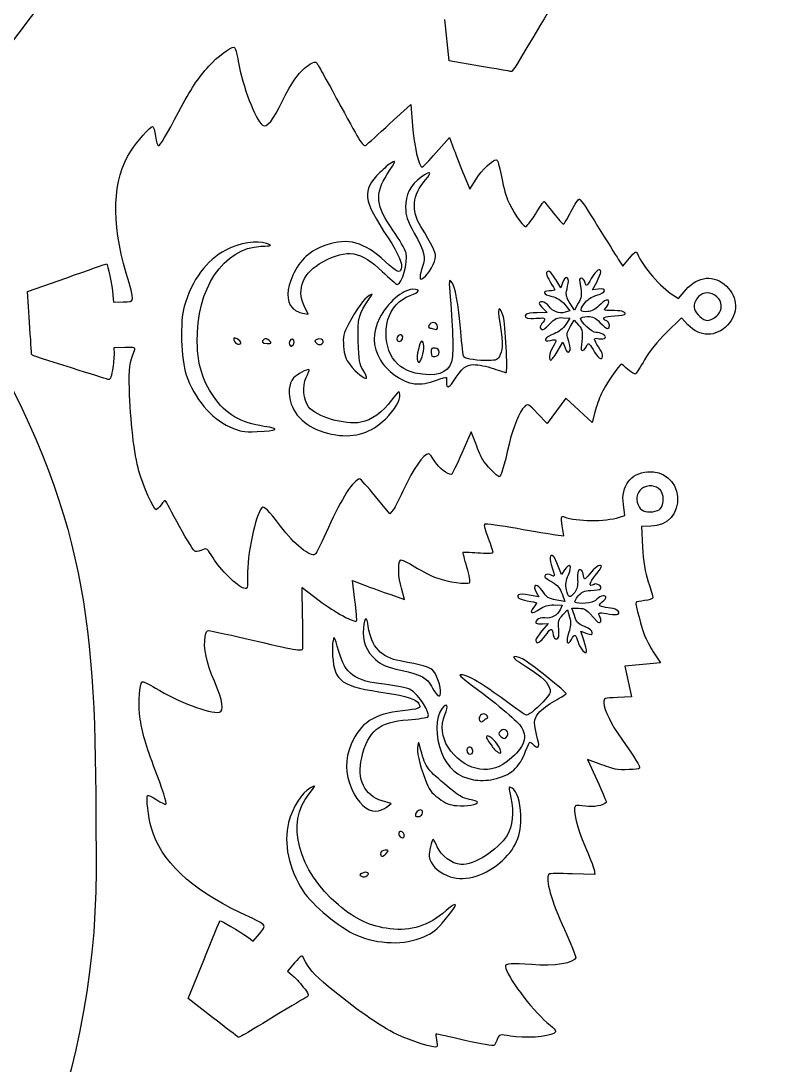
# Model space of a CAD drawing. Extents: x 2 to 364, y 5 to 617.
# Drawn here: x 243 to 363.8, y 99.4 to 264 of the extents above; entities that cross this region are included whole.
import ezdxf

# ---------------------------------------------------------------- set-up
doc = ezdxf.new("R2010")
doc.units = 0
doc.layers.add('Calque_1', color=7, linetype='CONTINUOUS')

msp = doc.modelspace()

# ---------------------------------------------------------------- linework, layer by layer
at = {"layer": 'Calque_1', "color": 7}
for p, q in [((310.53039, 257.68519), (309.849077, 264.188997)), ((315.297349, 256.860447), (310.53039, 257.68519)), ((301.175005, 247.798774), (304.445932, 250.824047)), ((304.445932, 250.824047), (304.715229, 247.462585)), ((308.480102, 243.250205), (310.541255, 245.601302)), ((310.541255, 245.601302), (311.266594, 243.691435)), ((312.876192, 239.623654), (313.760451, 237.46571)), ((313.760451, 237.46571), (314.75249, 239.031277)), ((305.014808, 230.535701), (305.014808, 230.535701)), ((337.159044, 226.416634), (337.8773, 225.332706)), ((337.8773, 225.332706), (338.915736, 226.571309)), ((244.071326, 221.311437), (250.235424, 223.494883)), ((250.235424, 223.494883), (250.235029, 223.494872)), ((328.117491, 221.916482), (327.297381, 223.229792)), ((328.366975, 222.695198), (328.117491, 221.916482)), ((333.091065, 221.589059), (333.752114, 222.82473)), ((244.384299, 216.483775), (244.071326, 221.311437)), ((257.511304, 220.768749), (257.608276, 219.642141)), ((333.970864, 221.701547), (333.091065, 221.589059)), ((345.899297, 220.719171), (346.661636, 220.24974)), ((346.661636, 220.24974), (347.826451, 221.601779)), ((257.608276, 219.642141), (259.159877, 219.685767)), ((288.294044, 217.752285), (287.660709, 219.081774)), ((328.713459, 219.277521), (329.53086, 218.287519)), ((330.253828, 218.378403), (329.553861, 219.447258)), ((330.856909, 219.469497), (330.253828, 218.378403)), ((285.795982, 218.756101), (285.795982, 218.756101)), ((287.372532, 217.902466), (288.294044, 217.752285)), ((325.935546, 218.034225), (324.381743, 217.990537)), ((325.303763, 218.669894), (325.935546, 218.034225)), ((329.53086, 218.287519), (328.789038, 218.066601)), ((350.033852, 217.370593), (350.033852, 217.370593)), ((323.393373, 217.084491), (323.393373, 217.084378)), ((328.451614, 217.201556), (329.547765, 217.147621)), ((329.547765, 217.147621), (328.898117, 216.141185)), ((329.588038, 215.764272), (330.204496, 216.827397)), ((330.204496, 216.827397), (330.899835, 216.028124)), ((347.093944, 217.156054), (344.771763, 214.87865)), ((348.114741, 216.088116), (347.093944, 217.156054)), ((307.532428, 215.54034), (307.532428, 215.54034)), ((259.392654, 212.492803), (257.6698, 212.444362)), ((257.6698, 212.444362), (257.696329, 211.504)), ((277.207396, 213.046802), (277.207396, 213.046802)), ((281.850403, 213.124241), (281.850403, 213.124241)), ((285.682868, 212.737772), (285.682868, 212.737772)), ((290.284473, 212.98486), (290.284473, 212.98486)), ((302.643887, 213.426543), (302.643887, 213.426552)), ((327.676744, 212.069557), (328.433241, 213.364745)), ((328.433241, 213.364745), (328.783225, 212.444833)), ((308.315707, 211.095955), (308.315707, 211.095955)), ((294.884244, 209.782199), (294.884244, 209.782199)), ((299.671156, 210.530306), (299.671325, 210.530308)), ((305.703825, 210.124591), (305.703825, 210.124583)), ((269.071719, 208.206753), (269.071719, 208.206753)), ((328.899472, 204.523333), (327.431804, 202.526791)), ((330.970814, 202.592444), (328.899472, 204.523333)), ((285.632463, 203.591254), (285.632463, 203.591254)), ((327.431804, 202.526791), (325.964163, 200.530224)), ((333.042156, 200.661531), (330.970814, 202.592444)), ((325.964163, 200.530224), (324.441518, 202.110832)), ((333.474746, 202.322465), (333.042156, 200.661531)), ((313.99478, 199.190072), (312.510009, 195.83861)), ((314.696893, 197.349882), (313.99478, 199.190072)), ((301.178956, 186.283017), (298.89973, 189.041423)), ((338.194546, 186.008327), (337.954346, 187.776689)), ((301.692996, 186.931874), (301.178956, 186.283017)), ((337.337719, 185.748705), (338.194546, 186.008327)), ((342.585585, 186.624732), (342.585585, 186.624732)), ((328.565885, 182.800505), (328.326843, 184.399051)), ((342.273729, 184.337713), (340.797453, 184.281308)), ((327.27819, 182.981212), (328.565885, 182.800505)), ((340.797453, 184.281308), (340.963343, 181.032978)), ((328.196231, 176.735318), (327.709256, 178.04937)), ((328.695228, 177.468624), (328.196231, 176.735318)), ((287.415966, 170.212172), (287.319023, 174.666592)), ((287.319023, 174.666592), (290.014358, 172.640008)), ((295.663939, 172.66667), (295.269872, 175.768385)), ((295.269872, 175.768385), (297.180658, 175.04549)), ((303.495182, 172.7859), (302.980578, 174.566434)), ((301.293313, 173.554264), (303.495182, 172.7859)), ((324.654285, 173.228464), (323.127322, 173.484962)), ((324.236596, 173.931448), (324.654285, 173.228464)), ((328.30229, 173.657546), (328.719471, 172.482748)), ((327.025206, 171.925416), (328.308273, 171.881177)), ((328.719471, 172.482748), (327.4552, 172.667163)), ((328.308273, 171.881177), (327.981968, 171.179325)), ((330.235456, 170.251431), (329.848077, 171.417706)), ((329.848077, 171.417706), (330.907427, 171.408506)), ((328.406006, 170.353271), (329.172974, 171.13825)), ((329.172974, 171.13825), (329.49592, 169.984706)), ((326.114729, 169.021329), (325.117468, 167.828997)), ((325.219972, 168.969657), (326.114729, 169.021329)), ((325.140695, 166.488371), (325.14078, 166.488303)), ((331.734874, 166.371263), (331.266583, 167.796211)), ((331.266583, 167.796211), (332.187333, 167.448479)), ((342.876189, 164.251407), (343.833035, 162.826529)), ((302.886739, 161.644035), (302.886739, 161.644035)), ((341.014284, 162.555581), (338.195533, 162.284614)), ((338.195533, 162.284614), (338.717532, 159.86227)), ((343.833035, 162.826529), (341.014284, 162.555581)), ((338.717532, 159.86227), (339.239586, 157.439928)), ((339.239586, 157.439928), (337.046804, 157.347613)), ((315.783166, 153.589127), (315.783166, 153.589127)), ((319.630052, 151.229583), (319.630052, 151.229583)), ((314.125393, 148.527751), (314.125393, 148.527751)), ((318.626019, 148.630074), (318.626019, 148.630074)), ((334.152107, 146.895573), (332.308886, 147.58967)), ((332.308886, 147.58967), (333.834043, 144.256389)), ((314.3234, 144.382164), (314.323484, 144.382251)), ((301.374508, 140.650887), (299.959248, 141.057941)), ((300.651201, 140.060458), (301.374508, 140.650887)), ((311.710417, 140.302091), (311.710417, 140.302091)), ((298.967011, 139.44588), (298.967011, 139.44588)), ((306.263444, 138.981015), (306.263444, 138.981015)), ((303.398182, 135.37183), (303.398182, 135.37183)), ((300.568425, 132.758514), (300.568425, 132.758514)), ((333.332619, 130.253318), (333.477681, 129.438333)), ((254.858895, 129.993425), (254.858895, 129.993425)), ((297.548704, 129.23079), (297.548704, 129.23079)), ((310.213115, 129.271162), (310.213115, 129.271162)), ((333.477681, 129.438333), (329.901558, 129.56025)), ((278.711104, 119.602234), (279.6189, 118.928042)), ((279.6189, 118.928042), (280.614749, 120.118706)), ((295.779735, 119.931003), (295.779763, 119.931006)), ((269.395767, 109.898872), (271.846923, 115.961505)), ((271.846923, 115.961505), (271.846726, 115.961265)), ((286.154687, 115.525004), (285.04894, 114.202934)), ((285.04894, 114.202934), (285.770554, 113.599396)), ((273.217874, 106.933109), (269.395767, 109.898872))]:
    msp.add_line(p, q, dxfattribs=at)
for points in [[(363.762324, 489.220892), (363.762324, 420.266874), (363.504734, 420.009296), (238.903439, 257.158483)], [(129.999997, 362.055834), (254.601283, 199.205021), (254.858895, 198.947443), (254.858895, 129.993425)], [(326.931508, 266.738056), (326.785882, 266.51466), (325.39478, 264.199034), (323.840215, 261.592202)], [(323.840215, 261.592202), (320.534546, 256.049017), (320.47576, 255.957669), (320.2427, 256.001877)], [(272.632009, 256.851151), (273.925349, 258.276796), (275.986277, 259.826764), (276.611992, 259.844357)], [(276.611992, 259.844357), (276.760469, 259.848534), (277.057479, 258.849205), (277.272025, 257.623641)], [(267.932106, 249.718625), (269.783964, 253.240913), (270.91765, 254.961399), (272.632009, 256.851151)], [(277.272025, 257.623641), (277.981334, 253.57174), (279.917717, 248.477744), (281.101131, 247.550489)], [(284.246272, 251.382074), (285.609151, 254.290173), (287.025512, 256.182448), (288.564159, 257.15069)], [(288.564159, 257.15069), (289.193063, 257.546445), (289.429481, 257.581892), (289.654694, 257.314162)], [(289.654694, 257.314162), (289.812823, 257.126142), (291.513607, 254.063831), (293.434158, 250.509039)], [(320.2427, 256.001877), (320.144628, 256.020551), (317.919221, 256.406844), (315.297349, 256.860447)], [(281.101131, 247.550489), (281.749904, 247.042179), (282.827795, 248.355297), (284.246272, 251.382074)], [(293.434158, 250.509039), (296.604868, 244.640355), (296.971079, 244.079263), (297.4151, 244.409627)], [(264.683305, 244.262939), (264.945969, 244.270333), (265.98514, 246.01537), (267.932106, 249.718625)], [(260.330225, 243.458086), (261.315067, 244.977768), (263.407322, 247.332732), (263.782, 247.343268)], [(263.782, 247.343268), (263.895369, 247.346457), (264.094984, 246.653291), (264.225625, 245.802904)], [(297.4151, 244.409627), (297.684029, 244.609742), (299.37598, 246.134851), (301.175005, 247.798774)], [(304.715229, 247.462585), (304.966237, 244.328965), (305.747287, 240.913087), (306.215014, 240.903341)], [(264.225625, 245.802904), (264.356238, 244.952518), (264.562203, 244.259533), (264.683305, 244.262939)], [(311.266594, 243.691435), (311.665572, 242.641022), (312.389867, 240.81052), (312.876192, 239.623654)], [(259.625375, 224.216195), (257.219515, 232.363841), (257.463891, 239.035145), (260.330225, 243.458086)], [(300.754296, 239.816126), (302.17695, 242.034585), (302.177458, 242.035983), (301.421357, 241.620727)], [(306.215014, 240.903341), (306.327226, 240.90114), (307.3465, 241.95709), (308.480102, 243.250205)], [(314.75249, 239.031277), (315.70945, 240.54148), (317.314278, 242.072413), (317.959494, 242.090554)], [(317.959494, 242.090554), (318.135714, 242.09551), (318.452734, 241.053096), (318.688559, 239.693231)], [(301.421357, 241.620727), (301.058814, 241.421624), (300.227246, 240.718553), (299.573394, 240.058367)], [(306.762356, 238.921191), (307.904622, 240.259299), (307.618844, 240.453302), (306.109491, 239.36445)], [(299.573394, 240.058367), (296.716148, 237.173328), (296.883703, 235.866825), (300.89298, 229.768096)], [(301.623851, 231.019509), (298.937858, 234.802275), (298.751027, 236.692272), (300.754296, 239.816126)], [(306.109491, 239.36445), (304.436055, 238.157177), (303.577789, 236.513834), (303.631072, 234.618726)], [(306.024542, 231.590967), (304.47486, 234.136704), (304.715031, 236.522854), (306.762356, 238.921191)], [(318.688559, 239.693231), (318.918034, 238.369891), (319.382769, 236.605836), (319.721323, 235.773097)], [(319.721323, 235.773097), (320.376784, 234.160795), (322.003062, 231.714758), (322.515888, 231.56991)], [(324.087188, 233.502537), (324.78168, 234.613426), (325.387866, 235.523406), (325.434263, 235.52471)], [(325.434263, 235.52471), (325.480717, 235.526121), (326.147777, 234.718946), (326.916635, 233.731222)], [(329.733523, 233.965903), (330.293678, 235.076516), (330.891171, 235.943082), (331.061351, 235.891627)], [(331.061351, 235.891627), (331.231474, 235.840198), (332.511465, 233.931134), (333.905727, 231.649327)], [(303.631072, 234.618726), (303.669285, 233.259967), (303.891225, 232.605096), (305.014808, 230.535701)], [(326.916635, 233.731222), (327.68555, 232.743497), (328.404736, 231.937891), (328.51486, 231.940987)], [(328.51486, 231.940987), (328.624983, 231.944092), (329.173397, 232.855291), (329.733523, 233.965903)], [(322.515888, 231.56991), (322.685644, 231.521972), (323.392752, 232.391651), (324.087188, 233.502537)], [(303.716896, 227.40308), (303.60206, 227.932557), (302.6602, 229.559957), (301.623851, 231.019509)], [(305.014808, 230.535701), (306.649326, 227.525338), (306.860569, 226.669059), (306.316981, 225.257832)], [(308.366422, 226.865777), (308.34582, 227.596106), (307.861978, 228.572448), (306.024542, 231.590967)], [(333.905727, 231.649327), (335.300018, 229.367518), (336.764018, 227.012797), (337.159044, 226.416634)], [(281.714344, 228.892595), (280.253956, 229.448076), (277.478696, 229.002278), (275.326469, 227.866497)], [(280.864064, 228.459051), (282.653269, 228.533922), (282.654962, 228.534816), (281.714344, 228.892595)], [(300.403889, 226.082314), (297.078183, 229.139621), (294.601259, 229.823499), (291.099305, 228.651318)], [(300.89298, 229.768096), (302.519963, 227.293137), (303.224729, 225.633349), (302.963617, 224.891234)], [(275.326469, 227.866497), (272.244631, 226.240166), (269.983466, 223.181196), (268.748152, 218.967189)], [(270.806568, 213.378391), (270.62603, 221.717549), (274.957097, 228.211737), (280.864064, 228.459051)], [(291.099305, 228.651318), (288.624103, 227.82284), (287.019839, 226.362478), (285.870856, 223.891854)], [(290.603638, 226.009732), (294.444485, 228.077571), (296.598546, 227.729797), (299.945617, 224.501429)], [(302.31284, 222.451925), (303.088782, 222.473741), (304.050454, 225.864957), (303.716896, 227.40308)], [(338.915736, 226.571309), (339.82373, 227.65432), (339.98042, 227.744526), (340.163102, 227.289372)], [(340.163102, 227.289372), (340.979514, 225.255498), (343.824681, 221.996645), (345.899297, 220.719171)], [(250.235029, 223.494872), (253.625279, 224.695759), (256.462595, 225.680105), (256.540178, 225.682286)], [(256.540178, 225.682286), (256.712418, 225.68714), (257.377729, 222.320822), (257.511304, 220.768749)], [(287.660709, 219.081774), (286.403042, 221.721723), (287.51909, 224.349105), (290.603638, 226.009732)], [(302.963617, 224.891234), (302.704029, 224.153426), (302.295202, 224.343658), (300.403889, 226.082314)], [(306.453802, 223.46087), (307.24346, 223.985428), (308.390016, 226.026583), (308.366422, 226.865777)], [(259.159877, 219.685767), (261.029995, 219.73835), (261.008743, 219.531366), (259.625375, 224.216195)], [(285.870856, 223.891854), (284.851272, 221.699436), (284.823586, 219.800417), (285.795982, 218.756101)], [(299.945617, 224.501429), (301.118109, 223.370562), (302.183357, 222.448285), (302.31284, 222.451925)], [(306.316981, 225.257832), (306.088184, 224.663834), (305.907702, 223.938356), (305.915943, 223.645694)], [(326.223723, 224.536004), (325.672458, 224.52051), (325.733588, 224.012809), (326.423875, 222.873323)], [(327.297381, 223.229792), (326.846334, 223.952111), (326.363169, 224.539924), (326.223723, 224.536004)], [(329.244037, 222.574006), (329.475008, 223.755318), (328.739226, 223.856994), (328.366975, 222.695198)], [(334.4067, 224.413164), (334.392307, 225.184268), (333.6493, 224.673864), (332.906576, 223.382818)], [(333.752114, 222.82473), (334.115729, 223.504369), (334.410284, 224.219161), (334.4067, 224.413164)], [(347.826451, 221.601779), (349.722702, 223.802726), (352.279015, 224.023813), (354.212745, 222.154079)], [(305.915943, 223.645694), (305.928643, 223.194796), (306.01077, 223.166588), (306.453802, 223.46087)], [(310.838181, 222.889576), (310.470812, 223.325194), (310.450888, 223.024992), (310.674774, 220.428367)], [(312.328117, 215.048709), (311.963853, 219.447591), (311.446963, 222.167714), (310.838181, 222.889576)], [(326.423875, 222.873323), (326.821188, 222.217506), (327.147634, 221.630424), (327.149384, 221.5687)], [(328.958739, 221.083732), (329.016425, 221.39592), (329.144808, 222.066542), (329.244037, 222.574006)], [(331.39045, 223.410773), (330.959722, 223.398665), (330.95707, 223.372896), (331.23139, 221.839066)], [(331.926362, 222.720008), (331.818553, 223.105185), (331.577394, 223.41603), (331.39045, 223.410773)], [(332.906576, 223.382818), (332.156147, 222.078455), (332.113898, 222.04988), (331.926362, 222.720008)], [(297.90278, 220.682714), (297.113206, 220.23117), (295.908738, 218.581507), (294.709407, 216.309133)], [(298.028538, 220.328533), (298.484665, 221.006931), (298.482125, 221.01406), (297.90278, 220.682714)], [(304.743112, 221.673257), (303.182395, 221.629375), (300.711907, 219.477588), (299.551127, 217.151101)], [(300.867072, 216.902409), (301.340585, 218.65261), (302.644056, 220.068632), (304.354097, 220.690497)], [(304.354097, 220.690497), (305.920318, 221.26007), (306.098964, 221.71138), (304.743112, 221.673257)], [(326.306188, 221.432652), (325.067289, 221.397817), (325.288241, 220.886992), (326.685947, 220.554994)], [(327.149384, 221.5687), (327.152206, 221.506944), (326.771686, 221.445738), (326.306188, 221.432652)], [(326.685947, 220.554994), (327.513394, 220.358407), (328.154518, 219.954456), (328.713459, 219.277521)], [(329.553861, 219.447258), (329.168853, 220.035124), (328.901052, 220.771543), (328.958739, 221.083732)], [(331.23139, 221.839066), (331.418221, 220.794209), (331.349782, 220.361215), (330.856909, 219.469497)], [(331.791629, 219.392953), (332.265819, 220.052294), (332.872258, 220.458344), (333.791625, 220.732139)], [(333.791625, 220.732139), (335.283085, 221.176343), (335.414318, 221.886121), (333.970864, 221.701547)], [(351.930781, 220.968489), (350.959824, 221.402098), (349.810869, 220.899565), (349.305606, 219.820536)], [(353.246868, 218.312705), (353.650925, 219.371439), (353.123424, 220.435857), (351.930781, 220.968489)], [(354.212745, 222.154079), (356.019927, 220.406709), (356.09322, 217.837019), (354.387666, 216.032468)], [(268.748152, 218.967189), (268.069097, 216.650721), (268.250396, 210.622118), (269.071719, 208.206753)], [(296.177612, 213.527077), (296.071976, 217.283945), (296.133472, 217.509932), (298.028538, 220.328533)], [(310.674774, 220.428367), (311.135248, 215.087729), (311.209049, 211.309044), (310.873346, 210.258895)], [(319.068487, 217.336729), (318.561418, 218.981746), (318.067952, 219.003446), (318.340438, 217.368773)], [(325.192906, 219.707345), (324.503212, 219.687957), (324.528668, 219.449815), (325.303763, 218.669894)], [(326.215228, 219.017637), (325.945424, 219.405204), (325.485402, 219.715569), (325.192906, 219.707345)], [(328.789038, 218.066601), (327.815993, 217.776841), (326.823812, 218.143448), (326.215228, 219.017637)], [(332.362226, 218.154051), (331.11613, 218.083526), (331.012188, 218.30918), (331.791629, 219.392953)], [(334.117817, 219.093498), (333.545499, 218.506696), (332.948486, 218.18722), (332.362226, 218.154051)], [(335.672749, 219.671308), (335.65638, 220.249889), (335.01218, 220.010452), (334.117817, 219.093498)], [(335.229632, 218.811849), (335.478467, 219.102817), (335.677857, 219.489571), (335.672749, 219.671308)], [(349.305606, 219.820536), (348.88628, 218.924929), (349.113215, 218.161442), (350.033852, 217.370593)], [(285.795982, 218.756101), (286.156239, 218.369214), (286.865718, 217.985056), (287.372532, 217.902466)], [(318.340438, 217.368773), (318.961186, 213.644515), (319.012353, 212.30532), (318.568982, 211.38543)], [(319.502742, 208.536231), (319.749432, 208.543173), (319.36259, 216.382663), (319.068487, 217.336729)], [(322.645202, 217.753479), (322.247212, 217.332454), (322.51871, 217.089686), (323.393373, 217.084491)], [(324.381743, 217.990537), (323.527174, 217.96652), (322.745729, 217.859837), (322.645202, 217.753479)], [(324.94441, 217.148318), (325.699354, 217.230868), (325.750803, 216.987079), (325.131297, 216.262583)], [(326.340958, 216.182277), (327.213279, 217.105076), (327.509076, 217.247925), (328.451614, 217.201556)], [(331.228708, 217.063541), (331.224475, 217.213285), (331.705495, 217.349455), (332.297597, 217.366103)], [(332.297597, 217.366103), (333.173361, 217.390741), (333.542366, 217.216768), (334.276059, 216.433565)], [(335.332586, 216.70653), (334.354235, 217.05074), (334.979724, 217.441516), (336.581166, 217.486544)], [(336.067408, 218.3191), (334.835396, 218.28446), (334.797634, 218.306541), (335.229632, 218.811849)], [(338.266738, 217.786061), (338.256014, 218.172779), (337.48741, 218.359026), (336.067408, 218.3191)], [(336.581166, 217.486544), (337.512132, 217.512706), (338.270633, 217.647487), (338.266738, 217.786061)], [(350.033852, 217.370593), (350.427665, 217.032279), (350.927283, 216.760463), (351.144058, 216.766559)], [(351.144058, 216.766559), (351.980226, 216.790068), (352.93315, 217.490707), (353.246868, 218.312705)], [(244.706092, 211.47479), (244.701322, 211.574517), (244.556435, 213.828549), (244.384299, 216.483775)], [(294.709407, 216.309133), (293.818347, 214.620795), (293.739945, 214.281962), (293.872025, 212.69162)], [(299.551127, 217.151101), (298.356424, 214.756606), (298.393141, 212.728848), (299.671156, 210.530306)], [(305.163821, 208.479603), (301.646542, 209.186713), (299.773151, 212.859068), (300.867072, 216.902409)], [(307.442963, 216.196594), (307.178267, 215.916584), (307.230732, 215.531856), (307.532428, 215.54034)], [(308.676839, 215.824642), (308.66047, 216.403308), (307.865055, 216.643115), (307.442963, 216.196594)], [(308.242499, 215.388928), (308.565869, 215.275147), (308.688833, 215.398664), (308.676839, 215.824642)], [(323.393373, 217.084378), (323.898127, 217.081358), (324.596091, 217.110003), (324.94441, 217.148318)], [(325.131297, 216.262583), (324.79153, 215.865243), (324.757522, 215.646862), (324.999754, 215.417898)], [(324.999754, 215.417898), (325.241957, 215.188903), (325.588695, 215.386515), (326.340958, 216.182277)], [(328.898117, 216.141185), (328.475659, 215.486689), (327.82906, 214.974538), (327.049054, 214.676539)], [(329.362796, 213.441419), (329.00206, 214.603074), (329.019614, 214.783922), (329.588038, 215.764272)], [(330.899835, 216.028124), (331.592606, 215.2318), (331.61445, 215.032803), (331.283206, 212.537907)], [(333.597117, 214.861638), (333.05367, 214.84637), (331.243751, 216.529026), (331.228708, 217.063541)], [(334.276059, 216.433565), (334.77215, 215.90402), (335.315794, 215.47463), (335.484196, 215.479363)], [(335.484196, 215.479363), (335.949327, 215.49243), (335.820549, 216.53484), (335.332586, 216.70653)], [(354.387666, 216.032468), (352.558725, 214.097707), (349.995527, 214.120446), (348.114741, 216.088116)], [(277.085758, 213.850743), (276.573384, 214.106727), (276.503759, 214.076256), (276.600872, 213.638546)], [(282.146764, 213.589473), (281.888588, 213.833522), (281.540664, 213.943278), (281.37356, 213.833412)], [(290.676056, 213.385915), (290.665332, 213.767299), (290.102016, 213.984189), (289.63127, 213.788169)], [(302.50526, 214.410788), (302.090816, 214.138257), (302.192811, 213.413835), (302.643887, 213.426543)], [(303.056948, 214.43393), (302.905987, 214.521472), (302.657716, 214.511075), (302.50526, 214.410788)], [(302.643887, 213.426552), (303.122226, 213.440014), (303.438964, 214.21245), (303.056948, 214.43393)], [(307.532428, 215.54034), (307.674922, 215.544347), (307.994454, 215.476196), (308.242499, 215.388928)], [(312.827509, 211.014819), (312.728844, 211.108096), (312.504111, 212.923367), (312.328117, 215.048709)], [(327.049054, 214.676539), (325.574612, 214.113275), (325.150178, 213.316762), (326.487968, 213.623667)], [(333.49151, 213.539943), (333.317435, 213.9819), (333.401424, 214.029604), (334.114572, 213.893864)], [(335.106639, 214.02639), (335.306283, 214.370664), (334.379183, 214.883629), (333.597117, 214.861638)], [(334.114572, 213.893864), (334.56957, 213.807247), (335.014014, 213.866629), (335.106639, 214.02639)], [(344.771763, 214.87865), (343.302062, 213.437288), (342.027406, 211.856011), (341.299639, 210.571287)], [(260.920041, 212.041662), (261.093918, 212.486032), (260.925121, 212.53589), (259.392654, 212.492803)], [(273.358562, 204.815249), (271.619819, 207.346441), (270.883671, 209.816492), (270.806568, 213.378391)], [(276.600872, 213.638546), (276.663271, 213.357455), (276.93618, 213.091182), (277.207396, 213.046802)], [(277.207396, 213.046802), (277.89393, 212.934509), (277.810025, 213.48894), (277.085758, 213.850743)], [(281.37356, 213.833412), (280.823114, 213.471425), (281.0713, 213.102335), (281.850403, 213.124241)], [(281.850403, 213.124241), (282.55593, 213.144081), (282.579242, 213.180646), (282.146764, 213.589473)], [(285.744308, 213.798394), (285.482631, 213.791028), (285.307258, 213.54471), (285.316995, 213.198164)], [(285.316995, 213.198164), (285.32659, 212.853423), (285.477946, 212.663093), (285.682868, 212.737772)], [(285.682868, 212.737772), (286.211668, 212.93051), (286.262806, 213.812971), (285.744308, 213.798394)], [(289.63127, 213.788169), (289.286902, 213.644803), (289.267711, 213.523168), (289.54045, 213.212732)], [(289.54045, 213.212732), (289.730668, 212.996222), (290.065468, 212.893663), (290.284473, 212.98486)], [(290.284473, 212.98486), (290.503477, 213.076029), (290.679697, 213.25651), (290.676056, 213.385915)], [(293.872025, 212.69162), (293.987962, 211.296226), (294.195198, 210.700514), (294.884244, 209.782199)], [(296.953723, 208.925373), (296.345308, 209.891775), (296.266709, 210.357842), (296.177612, 213.527077)], [(305.779799, 212.738313), (305.697701, 212.308977), (305.591755, 211.829558), (305.544341, 211.672942)], [(305.703825, 210.124583), (306.043734, 210.13415), (306.533417, 211.72638), (306.505195, 212.730242)], [(306.505195, 212.730242), (306.476296, 213.757212), (305.975746, 213.762786), (305.779799, 212.738313)], [(308.278934, 212.404696), (307.756145, 212.463996), (307.645401, 212.343205), (307.66256, 211.732493)], [(308.93208, 211.768186), (308.921638, 212.138515), (308.697215, 212.357251), (308.278934, 212.404696)], [(326.838177, 212.554096), (326.270233, 211.641829), (326.121305, 210.249012), (326.627301, 210.581712)], [(326.487968, 213.623667), (327.515567, 213.859427), (327.562218, 213.717057), (326.838177, 212.554096)], [(328.783225, 212.444833), (329.043772, 211.75999), (329.212513, 211.608829), (329.443596, 211.853307)], [(329.443596, 211.853307), (329.674708, 212.097782), (329.65405, 212.503564), (329.362796, 213.441419)], [(331.283206, 212.537907), (331.193431, 211.861822), (331.770886, 211.849345), (332.058668, 212.521143)], [(332.058668, 212.521143), (332.409865, 213.341092), (332.52837, 213.303458), (333.18417, 212.16365)], [(334.259465, 212.258651), (333.94775, 212.682422), (333.602169, 213.259028), (333.49151, 213.539943)], [(250.982748, 209.284438), (244.820172, 211.202073), (244.717612, 211.237871), (244.706092, 211.47479)], [(257.696329, 211.504), (257.711005, 210.986837), (257.597439, 209.833812), (257.44422, 208.941764)], [(260.12234, 205.990053), (260.041342, 209.278941), (260.144071, 210.058303), (260.920041, 212.041662)], [(305.544341, 211.672942), (305.362449, 211.071907), (305.460747, 210.117756), (305.703825, 210.124591)], [(307.66256, 211.732493), (307.679776, 211.12175), (307.797096, 211.007374), (308.315707, 211.095955)], [(308.315707, 211.095955), (308.730687, 211.16683), (308.942494, 211.397831), (308.93208, 211.768186)], [(316.6556, 210.439232), (315.160104, 210.40396), (313.154689, 210.705546), (312.827509, 211.014819)], [(318.568982, 211.38543), (318.159392, 210.535668), (318.029852, 210.471606), (316.6556, 210.439232)], [(326.627301, 210.581712), (326.788422, 210.687656), (327.260664, 211.357191), (327.676744, 212.069557)], [(333.18417, 212.16365), (333.493231, 211.626533), (333.917891, 211.052434), (334.127921, 210.887892)], [(334.127921, 210.887892), (334.787587, 210.371022), (334.886873, 211.405688), (334.259465, 212.258651)], [(256.708834, 207.482314), (256.457571, 207.571666), (253.880832, 208.38264), (250.982748, 209.284438)], [(288.425786, 209.000791), (288.219171, 209.196089), (286.443936, 208.248832), (285.994723, 207.703636)], [(287.986676, 207.771981), (288.288287, 208.391008), (288.485871, 208.94398), (288.425786, 209.000791)], [(294.884244, 209.782199), (295.798305, 208.563996), (297.220394, 207.41606), (297.47795, 207.688525)], [(299.671325, 210.530308), (300.093134, 209.804628), (301.065898, 208.759562), (301.833006, 208.207967)], [(310.873346, 210.258895), (310.281357, 208.406914), (308.416404, 207.825722), (305.163821, 208.479603)], [(311.098221, 207.052741), (312.604441, 209.353196), (313.098188, 209.767823), (314.374284, 209.803702)], [(314.374284, 209.803702), (315.052888, 209.82278), (316.460217, 209.544726), (317.501702, 209.185802)], [(317.501702, 209.185802), (318.543158, 208.826874), (319.443645, 208.534568), (319.502742, 208.536231)], [(337.612434, 209.892416), (337.369949, 209.885586), (335.025275, 206.35973), (334.449824, 205.136489)], [(338.686798, 209.043861), (338.174959, 209.512796), (337.691513, 209.89464), (337.612434, 209.892416)], [(339.883589, 208.366338), (339.737172, 208.270067), (339.198608, 208.574951), (338.686798, 209.043861)], [(341.299639, 210.571287), (340.667207, 209.45483), (340.029978, 208.462607), (339.883589, 208.366338)], [(257.44422, 208.941764), (257.220418, 207.638685), (257.075864, 207.351778), (256.708834, 207.482314)], [(269.071719, 208.206753), (270.340986, 204.474243), (272.941776, 201.368263), (275.952071, 199.99002)], [(285.994723, 207.703636), (285.20992, 206.751082), (285.079053, 205.265602), (285.632463, 203.591254)], [(288.359548, 203.147223), (287.508563, 204.259491), (287.333444, 206.431361), (287.986676, 207.771981)], [(297.47795, 207.688525), (297.56194, 207.777366), (297.32603, 208.333962), (296.953723, 208.925373)], [(301.833006, 208.207967), (304.102129, 206.576296), (305.870449, 206.350908), (308.498446, 207.35845)], [(308.498446, 207.35845), (309.339581, 207.680894), (310.044205, 207.859518), (310.064328, 207.755392)], [(310.064328, 207.755392), (310.084366, 207.651244), (310.085777, 207.27976), (310.06715, 206.929847)], [(261.614195, 192.99922), (260.87322, 195.588843), (260.24347, 201.072692), (260.12234, 205.990053)], [(302.715938, 205.095188), (302.613774, 205.75532), (302.524225, 205.692805), (301.444527, 204.208034)], [(310.06715, 206.929847), (310.022361, 206.080824), (310.499063, 206.137649), (311.098221, 207.052741)], [(281.378838, 200.078626), (277.665047, 200.601691), (275.289103, 202.00486), (273.358562, 204.815249)], [(301.444527, 204.208034), (300.072391, 202.321155), (298.251155, 201.010174), (296.602017, 200.722242)], [(300.453081, 201.233666), (302.033582, 202.774926), (302.857445, 204.180763), (302.715938, 205.095188)], [(334.449824, 205.136489), (334.151486, 204.502279), (333.712687, 203.235984), (333.474746, 202.322465)], [(285.632463, 203.591254), (286.455818, 201.099997), (289.137155, 199.234736), (292.623164, 198.728162)], [(296.602017, 200.722242), (293.9988, 200.267701), (289.564496, 201.572307), (288.359548, 203.147223)], [(322.379348, 203.178033), (321.571798, 202.409686), (320.570502, 199.968907), (319.949669, 197.255444)], [(324.441518, 202.110832), (322.964536, 203.644047), (322.90273, 203.676048), (322.379348, 203.178033)], [(292.623164, 198.728162), (295.793564, 198.267459), (298.201427, 199.037946), (300.453081, 201.233666)], [(275.952071, 199.99002), (277.538555, 199.263656), (278.008879, 199.182328), (280.23835, 199.248881)], [(280.23835, 199.248881), (283.508712, 199.34648), (284.006383, 199.708562), (281.378838, 200.078626)], [(312.510009, 195.83861), (311.693371, 193.995332), (310.955924, 192.485228), (310.871229, 192.482846)], [(315.752404, 194.89189), (315.558066, 195.231663), (315.083086, 196.33779), (314.696893, 197.349882)], [(319.949669, 197.255444), (319.16543, 193.827997), (318.650318, 192.136904), (318.388275, 192.129535)], [(307.23759, 195.768686), (306.540868, 195.7491), (304.672021, 193.103541), (303.50029, 190.478208)], [(308.271934, 194.528819), (307.843662, 195.214707), (307.378193, 195.77264), (307.23759, 195.768686)], [(310.871229, 192.482846), (310.225477, 192.4647), (308.918477, 193.493442), (308.271934, 194.528819)], [(318.388275, 192.129535), (318.092421, 192.12121), (316.20681, 194.097304), (315.752404, 194.89189)], [(264.333236, 186.939344), (263.96107, 186.928874), (262.27753, 190.680965), (261.614195, 192.99922)], [(337.954346, 187.776689), (337.563356, 190.65541), (339.092323, 192.715979), (341.774055, 192.924428)], [(341.774055, 192.924428), (344.280301, 193.119266), (346.252921, 191.470783), (346.473506, 188.9976)], [(296.42275, 191.785292), (295.467061, 191.715024), (293.488993, 188.646907), (291.495686, 184.143061)], [(298.89973, 189.041423), (297.646183, 190.558534), (296.531546, 191.793262), (296.42275, 191.785292)], [(344.009988, 189.654926), (343.485112, 190.659265), (342.338499, 190.969887), (341.14913, 190.42997)], [(303.50029, 190.478208), (302.789034, 188.884595), (301.975754, 187.288733), (301.692996, 186.931874)], [(341.14913, 190.42997), (340.180854, 189.990395), (339.795508, 188.797027), (340.268484, 187.703455)], [(343.773768, 187.055592), (344.310442, 187.697252), (344.417489, 188.875163), (344.009988, 189.654926)], [(265.124729, 187.710517), (264.812534, 187.289842), (264.45637, 186.942804), (264.333236, 186.939344)], [(265.800679, 188.364773), (265.741074, 188.425634), (265.436895, 188.131217), (265.124729, 187.710517)], [(268.030686, 184.290548), (266.863782, 186.470531), (265.860284, 188.30394), (265.800679, 188.364773)], [(340.268484, 187.703455), (340.661111, 186.795823), (341.383205, 186.459657), (342.585585, 186.624732)], [(346.473506, 188.9976), (346.709783, 186.345718), (344.993702, 184.441618), (342.273729, 184.337713)], [(280.970603, 187.238325), (280.01689, 186.244742), (278.637472, 179.653724), (278.725808, 176.512478)], [(283.943391, 184.346055), (282.079765, 186.850557), (281.313757, 187.595836), (280.970603, 187.238325)], [(328.326843, 184.399051), (328.117829, 185.796773), (328.154151, 185.973896), (328.616036, 185.808968)], [(342.585585, 186.624732), (343.099963, 186.695346), (343.634633, 186.889244), (343.773768, 187.055592)], [(289.404673, 179.908297), (288.631695, 179.400018), (286.082297, 181.471619), (283.943391, 184.346055)], [(316.703634, 182.425615), (316.243386, 183.581208), (315.990628, 184.602999), (316.141955, 184.696301)], [(316.141955, 184.696301), (316.293226, 184.789601), (318.571098, 184.482524), (321.20378, 184.013922)], [(328.616036, 185.808968), (330.68004, 185.072055), (335.006027, 185.042153), (337.337719, 185.748705)], [(270.55522, 180.338274), (270.318888, 180.331642), (269.275117, 181.965708), (268.030686, 184.290548)], [(291.495686, 184.143061), (290.513807, 181.924543), (289.57285, 180.018903), (289.404673, 179.908297)], [(321.20378, 184.013922), (323.836462, 183.545343), (326.569982, 183.080613), (327.27819, 182.981212)], [(317.411955, 180.170916), (317.482624, 180.255411), (317.16391, 181.270042), (316.703634, 182.425615)], [(340.963343, 181.032978), (341.068302, 178.977125), (341.407335, 176.974563), (341.886859, 175.57806)], [(271.655323, 180.637339), (271.271867, 180.479066), (270.776821, 180.344505), (270.55522, 180.338274)], [(273.297376, 179.355607), (272.419185, 180.814298), (272.303277, 180.904773), (271.655323, 180.637339)], [(313.307823, 177.890857), (312.93639, 179.147209), (312.656878, 180.204283), (312.68668, 180.239894)], [(312.68668, 180.239894), (312.716483, 180.275527), (313.762935, 180.240004), (315.012135, 180.160954)], [(315.012135, 180.160954), (316.261363, 180.081926), (317.341287, 180.086405), (317.411955, 180.170916)], [(326.953832, 179.592389), (326.366951, 180.092791), (326.256574, 179.198121), (326.730905, 177.786209)], [(327.709256, 178.04937), (327.441399, 178.772115), (327.101462, 179.466478), (326.953832, 179.592389)], [(278.145502, 174.55814), (277.193031, 174.777074), (274.374985, 177.565644), (273.297376, 179.355607)], [(302.980578, 174.566434), (302.484178, 176.284019), (302.401684, 178.500415), (302.815789, 178.995537)], [(302.815789, 178.995537), (302.928903, 179.130775), (303.919532, 178.677148), (305.094028, 177.952299)], [(305.094028, 177.952299), (306.236971, 177.246919), (307.865845, 176.425553), (308.713782, 176.127047)], [(313.713264, 175.433283), (313.861684, 175.528612), (313.679256, 176.634528), (313.307823, 177.890857)], [(326.730905, 177.786209), (327.21009, 176.359725), (327.203486, 176.309148), (326.577432, 176.612938)], [(329.302231, 176.691833), (329.958285, 178.103003), (329.513842, 178.671749), (328.695228, 177.468624)], [(331.34346, 177.397103), (330.899468, 177.768446), (330.651649, 177.127319), (330.745375, 175.849871)], [(334.47449, 178.089665), (334.177733, 178.337869), (333.528876, 177.885943), (332.617496, 176.796269)], [(333.581426, 176.62907), (334.178947, 177.34347), (334.580831, 178.000729), (334.47449, 178.089665)], [(278.725808, 176.512478), (278.783155, 174.472593), (278.766166, 174.415479), (278.145502, 174.55814)], [(308.713782, 176.127047), (310.35544, 175.54907), (313.264897, 175.145337), (313.713264, 175.433283)], [(325.70497, 176.66956), (325.428534, 176.33903), (325.44606, 176.319977), (326.776342, 175.50863)], [(326.577432, 176.612938), (326.217571, 176.787537), (325.824971, 176.813022), (325.70497, 176.66956)], [(328.9792, 174.306671), (328.799876, 175.09877), (328.897807, 175.821973), (329.302231, 176.691833)], [(331.693246, 176.495632), (331.64033, 176.874812), (331.482906, 177.280464), (331.34346, 177.397103)], [(332.617496, 176.796269), (331.826794, 175.850859), (331.785222, 175.837239), (331.693246, 176.495632)], [(333.337812, 175.177172), (332.431568, 174.672801), (332.553601, 175.400172), (333.581426, 176.62907)], [(297.180658, 175.04549), (298.231597, 174.647926), (300.082269, 173.976852), (301.293313, 173.554264)], [(324.908709, 174.5078), (324.17733, 175.463785), (323.613478, 174.980288), (324.236596, 173.931448)], [(325.835414, 173.306335), (325.639918, 173.556465), (325.222878, 174.097124), (324.908709, 174.5078)], [(326.776342, 175.50863), (327.682502, 174.955918), (327.961337, 174.617666), (328.30229, 173.657546)], [(330.745375, 175.849871), (330.805347, 175.032372), (330.648826, 174.373612), (330.285042, 173.912667)], [(332.841862, 174.205173), (333.567174, 174.225578), (334.249051, 174.348006), (334.357114, 174.477224)], [(334.357114, 174.477224), (334.655648, 174.834164), (333.789819, 175.428716), (333.337812, 175.177172)], [(341.886859, 175.57806), (342.30356, 174.364473), (342.62408, 173.229649), (342.599131, 173.056224)], [(321.437629, 173.546921), (321.083836, 173.123909), (321.50446, 172.83313), (322.815212, 172.594658)], [(323.127322, 173.484962), (322.287513, 173.626053), (321.527122, 173.653928), (321.437629, 173.546921)], [(327.4552, 172.667163), (326.759832, 172.768571), (326.030937, 173.056207), (325.835414, 173.306335)], [(330.285042, 173.912667), (329.511838, 172.932915), (329.273981, 173.004664), (328.9792, 174.306671)], [(330.350179, 172.341101), (330.235286, 172.437209), (330.452146, 172.88761), (330.832158, 173.341968)], [(330.832158, 173.341968), (331.394232, 174.014001), (331.769108, 174.174984), (332.841862, 174.205173)], [(335.194749, 173.231419), (335.06933, 173.609105), (334.070714, 173.254984), (333.568782, 172.654844)], [(334.636372, 172.400777), (335.002838, 172.684026), (335.252972, 173.05617), (335.194749, 173.231419)], [(342.599131, 173.056224), (342.574014, 172.882778), (341.988882, 172.68165), (341.298538, 172.60926)], [(290.014358, 172.640008), (292.527011, 170.750773), (295.60233, 169.071297), (295.91966, 169.415043)], [(295.91966, 169.415043), (295.995719, 169.497593), (295.880714, 170.960735), (295.663939, 172.66667)], [(322.815212, 172.594658), (323.569621, 172.457416), (324.225562, 172.312684), (324.272947, 172.273068)], [(323.815888, 171.55157), (323.020727, 170.600854), (323.549696, 170.427696), (324.724756, 171.254125)], [(324.272947, 172.273068), (324.320332, 172.233433), (324.114648, 171.90877), (323.815888, 171.55157)], [(324.724756, 171.254125), (325.420434, 171.74336), (326.147862, 171.955633), (327.025206, 171.925416)], [(327.981968, 171.179325), (327.553921, 170.258693), (326.621741, 169.758824), (325.563803, 169.882623)], [(333.568782, 172.654844), (333.219956, 172.23781), (330.760361, 171.99804), (330.350179, 172.341101)], [(330.907427, 171.408506), (331.962881, 171.399334), (332.126373, 171.283803), (333.774804, 169.382004)], [(334.488375, 171.69966), (334.042069, 171.862291), (334.062022, 171.95679), (334.636372, 172.400777)], [(335.956749, 171.425324), (335.43286, 171.472847), (334.772065, 171.596311), (334.488375, 171.69966)], [(336.8959, 170.418205), (337.720186, 170.569504), (337.011301, 171.32969), (335.956749, 171.425324)], [(339.95104, 172.367322), (339.795395, 172.181233), (340.881132, 168.088517), (341.415576, 166.84681)], [(341.298538, 172.60926), (340.608138, 172.536867), (340.001784, 172.428003), (339.95104, 172.367322)], [(287.461206, 165.150429), (287.489654, 165.484444), (287.469391, 167.762212), (287.415966, 170.212172)], [(297.766607, 168.51097), (297.521892, 170.253204), (297.187177, 170.167823), (297.001954, 168.315957)], [(324.369721, 169.574355), (323.927055, 169.045092), (324.12224, 168.90631), (325.219972, 168.969657)], [(325.563803, 169.882623), (325.094778, 169.937521), (324.557455, 169.798806), (324.369721, 169.574355)], [(327.770075, 168.097289), (327.657384, 169.362127), (327.746368, 169.678289), (328.406006, 170.353271)], [(329.49592, 169.984706), (329.705922, 169.234548), (329.660766, 168.410925), (329.36686, 167.629373)], [(331.825354, 168.543044), (330.716447, 169.042973), (330.592664, 169.175976), (330.235456, 170.251431)], [(333.774804, 169.382004), (334.221506, 168.866629), (334.613625, 169.29071), (334.301375, 169.9515)], [(334.301375, 169.9515), (333.920262, 170.757978), (334.026998, 170.821763), (335.315117, 170.55725)], [(335.315117, 170.55725), (335.922149, 170.432601), (336.63349, 170.370021), (336.8959, 170.418205)], [(272.054526, 166.969052), (272.175091, 167.702262), (272.305252, 167.902773), (272.654982, 167.893925)], [(272.654982, 167.893925), (272.9006, 167.887688), (276.320851, 167.131219), (280.255509, 166.212851)], [(297.001954, 168.315957), (296.79661, 166.262728), (297.458138, 164.530804), (298.912401, 163.314497)], [(302.765948, 163.099568), (299.832615, 163.626753), (298.205237, 165.38828), (297.766607, 168.51097)], [(326.121051, 167.692003), (326.55968, 168.311986), (326.776286, 168.188898), (326.908112, 167.244802)], [(327.453365, 166.586403), (327.785372, 166.615966), (327.867244, 167.006576), (327.770075, 168.097289)], [(333.067979, 167.550824), (333.03812, 167.885918), (332.72062, 168.139444), (331.825354, 168.543044)], [(273.511498, 159.912249), (272.237519, 162.860373), (271.759547, 165.175185), (272.054526, 166.969052)], [(280.255509, 166.212851), (286.751389, 164.696717), (287.414245, 164.59898), (287.461206, 165.150429)], [(292.204995, 166.301398), (292.113753, 165.897976), (292.088945, 164.809298), (292.149821, 163.882125)], [(293.113976, 164.605731), (292.395975, 167.141461), (292.395269, 167.142779), (292.204995, 166.301398)], [(325.117468, 167.828997), (324.568998, 167.173222), (324.130848, 166.517403), (324.143858, 166.371644)], [(324.143858, 166.371644), (324.195279, 165.794561), (324.557032, 165.836931), (325.140695, 166.488371)], [(325.14078, 166.488303), (325.47764, 166.864223), (325.918838, 167.405819), (326.121051, 167.692003)], [(326.908112, 167.244802), (326.980389, 166.727023), (327.121359, 166.556801), (327.453365, 166.586403)], [(329.36686, 167.629373), (328.811249, 166.152035), (329.126266, 165.306249), (329.783251, 166.511344)], [(329.783251, 166.511344), (330.287892, 167.437035), (330.425419, 167.377582), (330.816212, 166.064575)], [(332.15324, 164.599263), (332.180616, 164.790121), (331.99243, 165.587515), (331.734874, 166.371263)], [(332.187333, 167.448479), (332.872822, 167.189614), (333.097866, 167.215753), (333.067979, 167.550824)], [(341.415576, 166.84681), (341.692662, 166.203024), (342.349929, 165.035093), (342.876189, 164.251407)], [(300.27672, 159.425796), (295.663967, 159.922172), (294.125038, 161.035106), (293.113976, 164.605731)], [(330.816212, 166.064575), (331.12279, 165.034636), (332.066937, 163.999871), (332.15324, 164.599263)], [(292.149821, 163.882125), (292.415984, 159.830404), (293.505278, 159.089808), (300.729235, 158.049046)], [(298.912401, 163.314497), (299.955071, 162.442424), (300.592527, 162.174511), (302.886739, 161.644035)], [(307.856221, 161.720833), (307.295784, 162.18957), (306.243998, 162.47444), (302.765948, 163.099568)], [(322.085047, 163.41742), (320.517246, 164.128183), (320.173895, 163.773102), (321.578458, 162.893543)], [(328.962182, 157.909007), (329.12048, 158.098299), (322.994367, 163.005215), (322.085047, 163.41742)], [(302.886739, 161.644035), (306.224158, 160.872386), (307.005321, 160.462966), (307.701648, 159.1205)], [(309.137764, 158.031785), (309.268461, 158.970758), (308.500196, 161.182226), (307.856221, 161.720833)], [(321.578458, 162.893543), (324.778435, 160.889643), (325.815037, 160.040231), (326.209894, 159.098498)], [(261.717883, 154.841491), (261.507769, 156.754876), (261.713368, 159.325396), (262.11497, 159.80556)], [(262.11497, 159.80556), (262.210248, 159.919493), (263.155382, 159.479458), (264.215211, 158.827705)], [(274.29554, 155.017536), (275.106167, 155.166355), (274.837491, 156.843833), (273.511498, 159.912249)], [(312.471824, 160.935888), (311.902159, 160.949576), (312.113713, 160.735663), (314.206306, 159.182078)], [(319.33022, 156.85401), (315.79516, 159.497151), (313.415858, 160.913215), (312.471824, 160.935888)], [(264.215211, 158.827705), (267.719198, 156.672916), (272.816836, 154.746117), (274.29554, 155.017536)], [(304.371906, 158.595738), (303.899353, 158.860734), (302.056498, 159.234261), (300.27672, 159.425796)], [(300.729235, 158.049046), (303.660818, 157.626669), (305.370718, 157.054131), (305.753299, 156.366711)], [(307.148323, 154.262515), (307.646304, 154.857934), (305.744663, 157.825904), (304.371906, 158.595738)], [(307.701648, 159.1205), (307.994736, 158.555457), (308.418295, 157.939428), (308.642859, 157.751592)], [(308.642859, 157.751592), (308.988864, 157.462201), (309.064471, 157.505017), (309.137764, 158.031785)], [(314.206306, 159.182078), (318.510279, 155.986718), (321.388438, 153.537213), (321.952205, 152.58975)], [(326.209894, 159.098498), (326.574666, 158.228553), (326.536764, 158.089096), (325.65005, 157.038685)], [(305.753299, 156.366711), (306.13365, 155.683281), (305.720222, 155.503271), (303.164728, 155.239676)], [(309.82029, 154.623322), (310.432007, 156.173555), (310.212523, 156.606472), (309.342319, 155.566026)], [(322.68158, 154.553994), (322.546311, 154.541944), (321.0382, 155.576962), (319.33022, 156.85401)], [(325.65005, 157.038685), (324.685132, 155.895574), (323.130003, 154.593949), (322.68158, 154.553994)], [(324.613674, 154.909307), (325.049199, 155.430038), (326.19028, 156.299457), (327.149384, 156.841335)], [(327.149384, 156.841335), (328.108488, 157.38319), (328.924223, 157.863651), (328.962182, 157.909007)], [(337.046804, 157.347613), (334.91978, 157.25805), (334.854869, 157.232992), (334.880805, 156.510991)], [(334.880805, 156.510991), (334.920824, 155.397054), (336.084596, 153.029427), (337.704721, 150.765912)], [(263.942867, 146.594594), (262.53311, 150.315945), (261.996408, 152.305239), (261.717883, 154.841491)], [(303.164728, 155.239676), (298.671101, 154.77618), (296.517181, 153.374943), (295.073502, 149.975887)], [(309.342319, 155.566026), (308.340627, 154.368368), (308.314127, 151.092279), (309.286608, 148.681001)], [(316.328899, 154.634464), (315.884851, 155.00586), (315.177969, 154.569181), (315.232494, 153.957157)], [(324.501829, 150.632869), (323.777816, 153.28553), (323.794665, 153.93006), (324.613674, 154.909307)], [(296.722808, 147.853757), (297.720492, 152.100233), (299.408746, 153.482541), (304.044612, 153.848634)], [(304.044612, 153.848634), (305.668547, 153.976895), (307.065209, 154.163148), (307.148323, 154.262515)], [(310.345111, 149.501449), (309.348556, 151.016153), (309.152355, 152.930745), (309.82029, 154.623322)], [(315.232494, 153.957157), (315.266699, 153.573363), (315.589533, 153.357618), (315.783166, 153.589127)], [(315.783166, 153.589127), (315.874606, 153.698474), (316.13744, 153.892553), (316.367225, 154.020434)], [(316.367225, 154.020434), (316.666747, 154.187128), (316.655797, 154.361059), (316.328899, 154.634464)], [(317.206272, 150.957281), (316.418194, 151.616405), (316.082209, 151.245311), (316.719382, 150.419515)], [(318.625765, 152.069553), (318.23483, 151.717444), (318.251848, 151.554452), (318.720507, 151.162485)], [(319.535282, 152.136665), (319.251113, 152.374347), (318.938552, 152.351287), (318.625765, 152.069553)], [(321.952205, 152.58975), (322.946446, 150.918888), (322.145358, 149.137269), (319.49975, 147.135383)], [(319.630052, 151.229583), (319.852048, 151.587255), (319.81948, 151.898966), (319.535282, 152.136665)], [(295.073502, 149.975887), (294.053099, 147.573448), (294.083099, 145.404248), (295.17132, 142.906274)], [(305.549704, 149.787769), (305.364396, 148.897285), (305.801164, 146.901948), (306.707577, 144.497686)], [(305.898248, 149.647163), (305.692649, 150.438368), (305.685622, 150.441187), (305.549704, 149.787769)], [(316.719382, 150.419515), (316.98642, 150.073437), (317.275162, 149.67632), (317.360986, 149.537012)], [(318.626019, 148.630074), (318.844176, 148.890895), (317.976597, 150.312987), (317.206272, 150.957281)], [(318.720507, 151.162485), (319.189165, 150.770504), (319.3526, 150.78256), (319.630052, 151.229583)], [(322.549585, 148.888928), (322.86573, 149.732445), (323.199035, 150.378426), (323.290334, 150.324474)], [(323.290334, 150.324474), (323.381689, 150.270521), (323.66075, 150.025335), (323.910376, 149.779404)], [(323.910376, 149.779404), (324.516392, 149.183077), (324.789837, 149.577672), (324.501829, 150.632869)], [(337.704721, 150.765912), (339.751142, 147.906786), (340.675872, 146.400132), (340.507667, 146.199037)], [(309.763818, 143.752834), (306.880889, 146.164047), (306.752478, 146.359909), (305.898248, 149.647163)], [(309.286608, 148.681001), (310.287537, 146.199249), (311.830136, 144.882623), (314.3234, 144.382164)], [(319.49975, 147.135383), (316.638836, 144.97058), (312.647395, 146.002198), (310.345111, 149.501449)], [(313.296534, 149.076374), (313.225866, 148.585406), (313.835889, 148.181594), (314.125393, 148.527751)], [(313.644909, 149.504774), (313.47933, 149.449785), (313.322527, 149.257002), (313.296534, 149.076374)], [(314.125393, 148.527751), (314.432394, 148.894824), (314.063981, 149.643988), (313.644909, 149.504774)], [(317.360986, 149.537012), (317.690452, 149.002415), (318.470006, 148.443531), (318.626019, 148.630074)], [(317.495211, 144.461378), (320.221026, 145.078764), (321.561948, 146.253373), (322.549585, 148.888928)], [(265.874198, 140.545691), (266.042798, 140.74726), (265.425041, 142.682057), (263.942867, 146.594594)], [(299.959248, 141.057941), (297.148964, 141.866223), (295.921523, 144.44346), (296.722808, 147.853757)], [(336.692164, 146.056543), (336.308934, 146.136257), (335.165906, 146.513853), (334.152107, 146.895573)], [(340.507667, 146.199037), (340.317788, 145.972012), (337.588332, 145.870082), (336.692164, 146.056543)], [(288.432869, 142.184945), (289.562802, 143.574221), (289.563254, 143.576086), (288.671855, 143.108955)], [(306.707577, 144.497686), (307.381044, 142.711371), (307.582748, 142.428054), (308.861073, 141.472774)], [(313.723762, 141.283629), (312.596877, 141.468685), (312.195811, 141.71877), (309.763818, 143.752834)], [(314.323484, 144.382251), (315.146444, 144.217058), (316.573727, 144.252649), (317.495211, 144.461378)], [(320.411131, 143.059109), (319.84917, 143.420195), (319.836611, 143.311709), (320.232597, 141.519084)], [(333.834043, 144.256389), (334.672864, 142.423096), (335.314694, 140.869956), (335.260338, 140.804946)], [(263.591302, 136.75287), (263.106304, 138.497607), (262.729932, 141.625186), (262.970414, 141.912699)], [(262.970414, 141.912699), (263.04317, 141.9997), (263.694483, 141.689696), (264.41779, 141.223801)], [(293.057504, 124.658048), (286.694014, 130.050629), (284.702484, 137.598241), (288.432869, 142.184945)], [(288.671855, 143.108955), (287.287922, 142.383726), (285.782097, 140.010293), (285.205828, 137.645954)], [(295.17132, 142.906274), (296.137028, 140.689594), (297.540547, 139.41006), (298.967011, 139.44588)], [(321.80243, 138.805145), (321.696088, 141.010178), (321.189584, 142.558909), (320.411131, 143.059109)], [(264.41779, 141.223801), (265.141098, 140.757905), (265.796474, 140.452758), (265.874198, 140.545691)], [(298.967011, 139.44588), (299.495501, 139.459172), (300.253408, 139.735728), (300.651201, 140.060458)], [(308.861073, 141.472774), (309.982681, 140.634603), (310.566091, 140.394894), (311.710417, 140.302091)], [(311.710417, 140.302091), (313.228434, 140.178972), (315.030592, 140.482818), (314.997318, 140.856274)], [(314.997318, 140.856274), (314.986594, 140.978042), (314.413372, 141.170365), (313.723762, 141.283629)], [(320.232597, 141.519084), (320.735827, 139.240961), (320.510162, 137.008329), (319.632621, 135.582715)], [(330.391496, 140.262402), (329.944315, 139.727749), (330.686334, 136.57481), (331.875336, 133.957247)], [(332.00544, 140.214969), (331.208022, 140.348957), (330.481751, 140.370299), (330.391496, 140.262402)], [(335.260338, 140.804946), (334.845866, 140.309415), (333.209259, 140.012746), (332.00544, 140.214969)], [(305.228986, 139.024423), (305.108054, 138.671547), (305.186399, 138.576551), (305.599629, 138.574981)], [(306.222719, 139.540054), (305.930054, 139.784834), (305.394256, 139.506831), (305.228986, 139.024423)], [(305.599629, 138.574981), (305.887834, 138.573853), (306.186538, 138.756583), (306.263444, 138.981015)], [(306.263444, 138.981015), (306.340349, 139.205429), (306.322033, 139.457002), (306.222719, 139.540054)], [(318.488181, 131.281772), (320.934681, 133.350184), (321.953898, 135.66378), (321.80243, 138.805145)], [(277.531218, 123.470313), (269.836005, 127.069761), (265.00295, 131.674922), (263.591302, 136.75287)], [(285.205828, 137.645954), (284.380666, 134.260422), (285.172187, 130.539722), (287.508507, 126.821467)], [(302.64479, 136.120896), (302.47684, 135.920086), (302.545025, 135.625494), (302.810963, 135.403075)], [(303.398182, 135.37183), (303.604402, 135.895533), (302.977558, 136.518772), (302.64479, 136.120896)], [(302.810963, 135.403075), (303.07549, 135.181815), (303.318257, 135.168906), (303.398182, 135.37183)], [(308.014378, 134.948429), (307.731225, 134.923198), (307.263696, 132.9661), (307.374157, 132.268379)], [(308.643367, 133.805127), (308.379828, 134.441281), (308.096759, 134.955769), (308.014378, 134.948429)], [(319.632621, 135.582715), (318.247333, 133.332269), (314.331189, 130.876941), (312.353263, 131.018707)], [(300.568425, 132.758514), (301.021222, 133.299918), (301.009284, 133.341602), (300.416505, 133.288784)], [(312.353263, 131.018707), (310.956404, 131.118837), (309.214133, 132.427374), (308.643367, 133.805127)], [(331.875336, 133.957247), (332.597063, 132.36835), (333.252834, 130.701571), (333.332619, 130.253318)], [(299.721335, 132.871564), (299.627496, 132.219475), (300.068384, 132.160649), (300.568425, 132.758514)], [(300.416505, 133.288784), (300.062654, 133.25726), (299.749839, 133.069503), (299.721335, 132.871564)], [(307.374157, 132.268379), (307.567141, 131.049348), (308.592624, 129.96669), (310.213115, 129.271162)], [(310.213115, 129.271162), (312.624196, 128.236275), (315.798152, 129.007476), (318.488181, 131.281772)], [(254.858895, 129.993425), (254.858895, 61.03941), (198.957655, 5.141136), (129.999997, 5.141136)], [(296.866121, 129.67262), (296.334809, 129.458662), (296.311498, 129.386337), (296.703589, 129.168916)], [(296.703589, 129.168916), (296.955416, 129.029295), (297.335682, 129.057144), (297.548704, 129.23079)], [(297.548704, 129.23079), (298.087833, 129.670376), (297.617114, 129.97508), (296.866121, 129.67262)], [(326.205209, 129.524459), (325.624311, 128.762315), (326.610339, 125.247525), (328.66122, 120.769596)], [(329.901558, 129.56025), (327.934695, 129.627309), (326.271334, 129.611194), (326.205209, 129.524459)], [(287.508507, 126.821467), (288.792816, 124.777521), (293.42682, 120.917099), (295.779735, 119.931003)], [(309.888814, 122.35398), (311.983552, 124.867307), (312.042367, 125.479963), (310.023575, 123.757925)], [(280.614749, 120.118706), (281.815012, 121.553784), (281.955898, 121.400659), (277.531218, 123.470313)], [(301.160696, 120.892599), (298.112922, 121.268573), (295.775558, 122.354719), (293.057504, 124.658048)], [(310.023575, 123.757925), (307.170167, 121.323984), (304.544626, 120.47515), (301.160696, 120.892599)], [(271.846726, 115.961265), (273.194873, 119.295704), (274.338635, 122.072601), (274.388419, 122.132131)], [(274.388419, 122.132131), (274.498966, 122.264292), (277.460464, 120.531039), (278.711104, 119.602234)], [(306.492664, 119.635954), (308.088151, 120.342336), (308.460826, 120.640583), (309.888814, 122.35398)], [(328.66122, 120.769596), (329.671463, 118.563857), (330.474554, 116.59613), (330.44588, 116.39689)], [(295.779763, 119.931006), (299.415773, 118.407181), (303.465323, 118.295647), (306.492664, 119.635954)], [(287.504923, 116.36957), (287.28747, 116.794304), (287.13826, 116.700998), (286.154687, 115.525004)], [(291.507229, 111.760887), (288.99102, 113.880328), (288.47557, 114.473861), (287.504923, 116.36957)], [(323.503073, 115.24949), (320.392532, 115.514273), (319.32672, 115.43474), (319.366937, 114.940826)], [(330.44588, 116.39689), (330.314083, 115.48122), (327.073071, 114.945593), (323.503073, 115.24949)], [(285.770554, 113.599396), (286.167415, 113.267471), (286.955521, 112.418225), (287.521856, 111.712207)], [(319.366937, 114.940826), (319.478697, 113.568148), (323.499263, 108.16635), (325.909779, 106.15025)], [(287.521856, 111.712207), (288.34919, 110.680876), (288.468175, 110.382455), (288.127138, 110.194179)], [(302.22284, 104.266693), (299.792737, 105.428481), (295.269308, 108.59202), (291.507229, 111.760887)], [(288.127138, 110.194179), (287.893684, 110.065279), (285.578446, 108.67354), (282.98217, 107.101398)], [(282.98217, 107.101398), (277.461424, 103.758394), (277.366626, 103.705334), (277.181601, 103.853754)], [(277.181601, 103.853754), (277.103764, 103.916281), (275.320063, 105.30193), (273.217874, 106.933109)], [(325.909779, 106.15025), (327.475153, 104.841021), (327.506649, 104.790456), (326.988404, 104.42029)], [(308.562454, 102.285651), (308.323581, 102.000057), (304.398293, 103.226657), (302.22284, 104.266693)], [(308.46791, 104.329242), (308.38282, 104.324953), (308.401644, 103.902054), (308.509678, 103.389437)], [(312.996617, 103.298248), (310.59087, 103.869587), (308.552943, 104.333541), (308.46791, 104.329242)], [(320.1827, 103.970408), (318.508417, 104.279803), (318.363834, 104.252989), (318.134557, 103.59056)], [(326.988404, 104.42029), (326.193102, 103.852261), (322.237221, 103.590754), (320.1827, 103.970408)], [(308.509678, 103.389437), (308.617741, 102.876842), (308.641476, 102.380134), (308.562454, 102.285651)], [(317.629266, 102.568639), (317.477572, 102.387285), (315.562186, 102.688941), (312.996617, 103.298248)], [(318.134557, 103.59056), (317.998893, 103.198542), (317.771478, 102.738689), (317.629266, 102.568639)]]:
    msp.add_open_spline(points, degree=3, dxfattribs=at)

doc.saveas('drawing.dxf')
